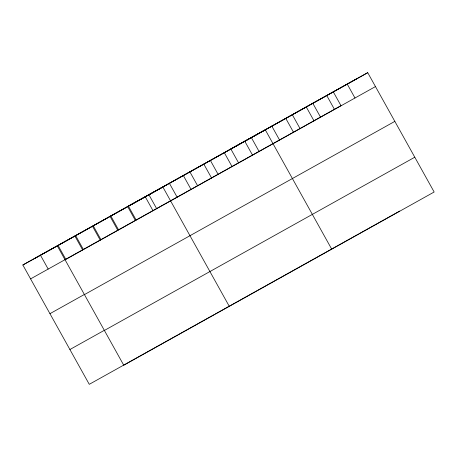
<?xml version="1.0" encoding="UTF-8"?>
<svg xmlns="http://www.w3.org/2000/svg" width="457" height="457" viewBox="0 0 457 457"><rect width="100%" height="100%" fill="white"/><g stroke="black" fill="none" stroke-linecap="round" stroke-linejoin="round"><path stroke-width="0.69" d="M22.85 264.991L367.731 72.68L434.15 192.009L123.756 365.24L57.336 245.912L22.85 264.991L89.269 384.32L142.036 354.872M34.229 258.696L356.351 78.975M57.336 245.912L367.731 72.68M30.585 278.89L340.979 105.658L333.244 91.76M65.077 259.81L375.465 86.579M49.95 313.679L84.522 294.388M84.442 294.605L394.831 121.373M69.904 349.525L104.476 330.234M104.39 330.451L414.785 157.219M142.641 354.529L177.213 335.238M177.819 334.901L214.664 314.336M215.287 313.988L235.155 302.9M235.772 302.557L255.64 291.469M256.257 291.12L337.58 245.735M338.203 245.386L358.071 234.298M358.688 233.955L399.664 211.088M347.246 84.111L354.98 98.009M326.761 95.547L334.495 109.446M312.759 103.191L320.494 117.089M306.276 106.978L314.01 120.877M292.269 114.621L300.009 128.526M285.791 118.414L293.525 132.313M271.784 126.058L279.518 139.956M331.719 249.179L265.3 129.845L230.814 148.925L238.548 162.823M251.299 137.488L259.033 151.387M244.815 141.282L252.55 155.18M224.33 152.712L232.065 166.611M210.329 160.356L218.063 174.254M203.845 164.149L211.58 178.047M189.844 171.792L197.578 185.691M183.36 175.579L191.095 189.478M169.353 183.223L177.093 197.121M229.288 306.344L162.875 187.016L128.383 206.09L136.117 219.988M148.868 194.659L156.608 208.558M145.286 196.83L153.021 210.728M127.697 206.644L135.432 220.542M110.794 215.91L118.529 229.808M110.108 216.464L117.843 230.362M93.205 225.724L100.94 239.622M92.514 226.278L100.254 240.176M75.616 235.538L83.351 249.436M74.925 236.098L82.666 249.996M58.028 245.358L65.762 259.256M40.439 255.172L48.174 269.07"/></g></svg>
